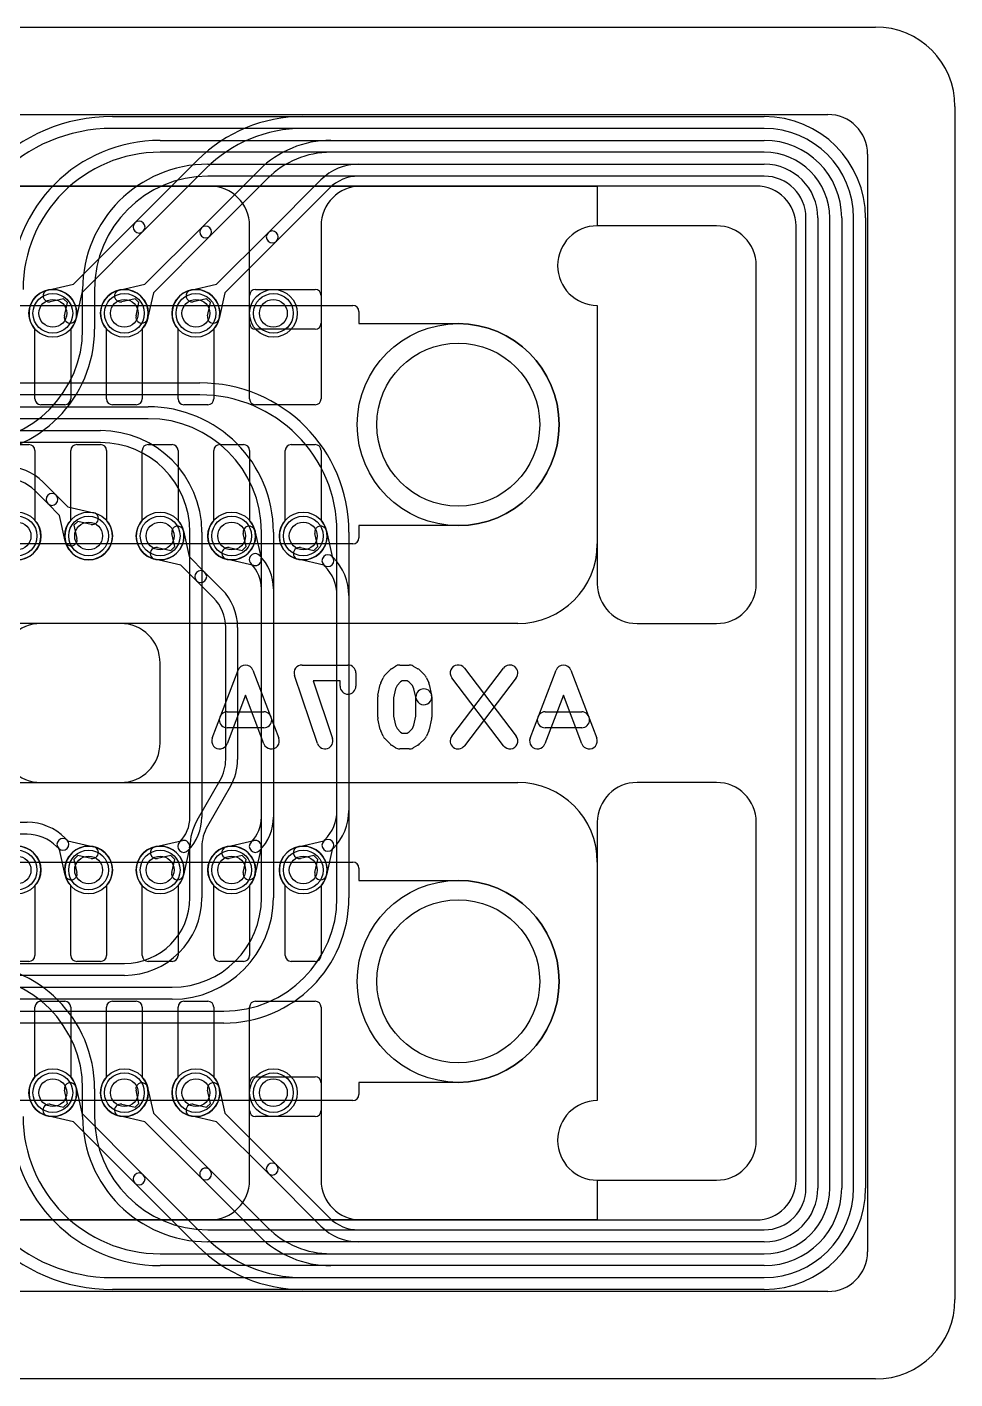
# Model space of a CAD drawing. Extents: x 0 to 29, y 0 to 17.
# Drawn here: x 17.33 to 29, y 0 to 17 of the extents above; entities that cross this region are included whole.
import ezdxf

# ---------------------------------------------------------------- set-up
doc = ezdxf.new("R2010")
doc.units = 0
for name, color, linetype in [('Hole', 1, 'CONTINUOUS'), ('L1', 3, 'CONTINUOUS'), ('L2', 3, 'CONTINUOUS'), ('L3', 3, 'CONTINUOUS'), ('L4', 3, 'CONTINUOUS'), ('Outline', 7, 'CONTINUOUS'), ('PartsArea-A', 111, 'CONTINUOUS'), ('PartsArea-B', 111, 'CONTINUOUS'), ('Resist-A', 2, 'CONTINUOUS'), ('Resist-B', 2, 'CONTINUOUS'), ('Silk-B', 140, 'CONTINUOUS')]:
    doc.layers.add(name, color=color, linetype=linetype)

msp = doc.modelspace()

# ---------------------------------------------------------------- linework, layer by layer
at = {"layer": 'Hole'}
for centre, radius in [((17.65, 13.4), 0.175), ((18.55, 13.4), 0.175), ((19.45, 13.4), 0.175), ((20.425, 13.4), 0.175), ((22.75, 12), 1.025), ((17.2, 10.6), 0.175), ((18.1, 10.6), 0.175), ((19, 10.6), 0.175), ((19.9, 10.6), 0.175), ((20.8, 10.6), 0.175), ((17.2, 6.4), 0.175), ((18.1, 6.4), 0.175), ((19, 6.4), 0.175), ((19.9, 6.4), 0.175), ((20.8, 6.4), 0.175), ((22.75, 5), 1.025), ((17.65, 3.6), 0.175), ((18.55, 3.6), 0.175), ((19.45, 3.6), 0.175), ((20.425, 3.6), 0.175)]:
    msp.add_circle(centre, radius, dxfattribs=at)
at = {"layer": 'L1'}
for p, q in [((1.6, 15.9), (27.4, 15.9)), ((27.9, 15.4), (27.9, 1.6)), ((26.5, 15), (9.375, 15)), ((27, 2.5), (27, 14.5)), ((20.125, 12.325), (20.125, 13.625)), ((20.2, 13.7), (20.95, 13.7)), ((21.025, 13.625), (21.025, 12.325)), ((17.425, 12.325), (17.425, 13.20157)), ((17.875, 13.20157), (17.875, 12.325)), ((18.325, 12.325), (18.325, 13.20157)), ((18.775, 13.20157), (18.775, 12.325)), ((19.225, 12.325), (19.225, 13.20157)), ((19.675, 13.20157), (19.675, 12.325)), ((17.8, 12.25), (17.5, 12.25)), ((18.7, 12.25), (18.4, 12.25)), ((19.6, 12.25), (19.3, 12.25)), ((20.95, 12.25), (20.2, 12.25)), ((17.05, 11.75), (17.35, 11.75)), ((17.95, 11.75), (18.25, 11.75)), ((18.85, 11.75), (19.15, 11.75)), ((19.75, 11.75), (20.05, 11.75)), ((20.65, 11.75), (20.95, 11.75)), ((17.425, 11.675), (17.425, 10.79843)), ((17.875, 10.79843), (17.875, 11.675)), ((18.325, 11.675), (18.325, 10.79843)), ((18.775, 10.79843), (18.775, 11.675)), ((19.225, 11.675), (19.225, 10.79843)), ((19.675, 10.79843), (19.675, 11.675)), ((20.125, 11.675), (20.125, 10.79843)), ((20.575, 10.79843), (20.575, 11.675)), ((21.025, 11.675), (21.025, 10.79843)), ((17.425, 6.20157), (17.425, 5.325)), ((17.875, 5.325), (17.875, 6.20157)), ((18.325, 6.20157), (18.325, 5.325)), ((18.775, 5.325), (18.775, 6.20157)), ((19.225, 6.20157), (19.225, 5.325)), ((19.675, 5.325), (19.675, 6.20157)), ((20.125, 6.20157), (20.125, 5.325)), ((20.575, 5.325), (20.575, 6.20157)), ((21.025, 6.20157), (21.025, 5.325)), ((17.35, 5.25), (17.05, 5.25)), ((18.25, 5.25), (17.95, 5.25)), ((19.15, 5.25), (18.85, 5.25)), ((20.05, 5.25), (19.75, 5.25)), ((20.95, 5.25), (20.65, 5.25)), ((17.425, 3.79843), (17.425, 4.675)), ((17.5, 4.75), (17.8, 4.75)), ((17.875, 4.675), (17.875, 3.79843)), ((18.325, 3.79843), (18.325, 4.675)), ((18.4, 4.75), (18.7, 4.75)), ((18.775, 4.675), (18.775, 3.79843)), ((19.225, 3.79843), (19.225, 4.675)), ((19.3, 4.75), (19.6, 4.75)), ((19.675, 4.675), (19.675, 3.79843)), ((20.125, 3.375), (20.125, 4.675)), ((20.2, 4.75), (20.95, 4.75)), ((21.025, 4.675), (21.025, 3.375)), ((20.19997, 3.8), (20.95003, 3.8)), ((20.125, 2.5), (20.125, 3.72503)), ((21.025, 3.72503), (21.025, 2.5)), ((20.95, 3.3), (20.2, 3.3)), ((2.5, 2), (19.625, 2)), ((21.525, 2), (26.5, 2)), ((27.4, 1.1), (1.6, 1.1))]:
    msp.add_line(p, q, dxfattribs=at)
for centre in [(17.65, 13.4), (18.55, 13.4), (19.45, 13.4), (20.425, 13.4), (17.2, 10.6), (18.1, 10.6), (19, 10.6), (19.9, 10.6), (20.8, 10.6), (17.2, 6.4), (18.1, 6.4), (19, 6.4), (19.9, 6.4), (20.8, 6.4), (17.65, 3.6), (18.55, 3.6), (19.45, 3.6), (20.425, 3.6)]:
    msp.add_circle(centre, 0.3, dxfattribs=at)
for centre, radius, start, end in [((27.4, 15.4), 0.5, 0, 90), ((26.5, 14.5), 0.5, 0, 90), ((17.65, 13.4), 0.3, -41.409429, -138.590571), ((18.55, 13.4), 0.3, -41.409429, -138.590571), ((19.45, 13.4), 0.3, -41.409429, -138.590571), ((20.2, 13.625), 0.075, 90, 180), ((20.95, 13.625), 0.075, 0, 90), ((17.5, 12.325), 0.075, 180, -90), ((17.8, 12.325), 0.075, -90, 0), ((18.4, 12.325), 0.075, 180, -90), ((18.7, 12.325), 0.075, -90, 0), ((19.3, 12.325), 0.075, 180, -90), ((19.6, 12.325), 0.075, -90, 0), ((20.2, 12.325), 0.075, 180, -90), ((20.95, 12.325), 0.075, -90, 0), ((17.35, 11.675), 0.075, 0, 90), ((17.95, 11.675), 0.075, 90, 180), ((18.25, 11.675), 0.075, 0, 90), ((18.85, 11.675), 0.075, 90, 180), ((19.15, 11.675), 0.075, 0, 90), ((19.75, 11.675), 0.075, 90, 180), ((20.05, 11.675), 0.075, 0, 90), ((20.65, 11.675), 0.075, 90, 180), ((20.95, 11.675), 0.075, 0, 90), ((17.2, 10.6), 0.3, 138.590571, 41.409429), ((18.1, 10.6), 0.3, 138.590571, 41.409429), ((19, 10.6), 0.3, 138.590571, 41.409429), ((19.9, 10.6), 0.3, 138.590571, 41.409429), ((20.8, 10.6), 0.3, 138.590571, 41.409429), ((17.2, 6.4), 0.3, -41.409429, -138.590571), ((18.1, 6.4), 0.3, -41.409429, -138.590571), ((19, 6.4), 0.3, -41.409429, -138.590571), ((19.9, 6.4), 0.3, -41.409429, -138.590571), ((20.8, 6.4), 0.3, -41.409429, -138.590571), ((17.35, 5.325), 0.075, -90, 0), ((17.95, 5.325), 0.075, 180, -90), ((18.25, 5.325), 0.075, -90, 0), ((18.85, 5.325), 0.075, 180, -90), ((19.15, 5.325), 0.075, -90, 0), ((19.75, 5.325), 0.075, 180, -90), ((20.05, 5.325), 0.075, -90, 0), ((20.65, 5.325), 0.075, 180, -90), ((20.95, 5.325), 0.075, -90, 0), ((17.5, 4.675), 0.075, 90, 180), ((17.8, 4.675), 0.075, 0, 90), ((18.4, 4.675), 0.075, 90, 180), ((18.7, 4.675), 0.075, 0, 90), ((19.3, 4.675), 0.075, 90, 180), ((19.6, 4.675), 0.075, 0, 90), ((20.2, 4.675), 0.075, 90, 180), ((20.95, 4.675), 0.075, 0, 90), ((17.65, 3.6), 0.3, 138.590571, 41.409429), ((18.55, 3.6), 0.3, 138.590571, 41.409429), ((19.45, 3.6), 0.3, 138.590571, 41.409429), ((20.19997, 3.72503), 0.07497, 90, 180), ((20.95003, 3.72503), 0.07497, 0, 90), ((20.2, 3.375), 0.075, 180, -90), ((20.95, 3.375), 0.075, -90, 0), ((19.625, 2.5), 0.5, -90, 0), ((21.525, 2.5), 0.5, 180, -90), ((26.5, 2.5), 0.5, -90, 0), ((27.4, 1.6), 0.5, -90, 0)]:
    msp.add_arc(centre, radius, start, end, dxfattribs=at)
at = {"layer": 'L2'}
for p, q in [((18.4, 15.875), (26.6, 15.875)), ((26.6, 15.725), (18.4, 15.725)), ((19, 15.575), (26.6, 15.575)), ((26.6, 15.425), (19, 15.425)), ((19.6, 15.275), (26.6, 15.275)), ((26.6, 15.125), (19.6, 15.125)), ((27.125, 2.4), (27.125, 14.6)), ((27.275, 14.6), (27.275, 2.4)), ((27.425, 2.4), (27.425, 14.6)), ((27.575, 14.6), (27.575, 2.4)), ((27.725, 2.4), (27.725, 14.6)), ((27.875, 14.6), (27.875, 2.4)), ((18.025, 13.19996), (18.025, 13.7)), ((18.175, 13.7), (18.175, 13.19996)), ((17.52885, 11.27721), (17.69245, 11.11361)), ((17.58639, 11.00755), (17.42279, 11.17115)), ((17.69245, 11.11361), (17.84064, 10.96542)), ((17.73458, 10.85936), (17.58639, 11.00755)), ((17.84064, 10.96542), (18.16547, 10.89277)), ((17.80723, 10.53453), (17.73458, 10.85936)), ((17.96588, 10.78371), (17.91629, 10.73412)), ((17.91629, 10.73412), (17.95361, 10.56727)), ((18.13273, 10.74639), (17.96588, 10.78371)), ((19.18371, 10.46588), (19.14639, 10.63273)), ((19.29277, 10.66547), (19.36542, 10.34064)), ((20.08371, 10.46588), (20.04639, 10.63273)), ((20.19277, 10.66547), (20.27017, 10.31939)), ((20.98371, 10.46588), (20.94639, 10.63273)), ((21.09277, 10.66547), (21.16543, 10.34057)), ((18.96727, 10.45361), (19.13412, 10.41629)), ((19.13412, 10.41629), (19.18371, 10.46588)), ((19.86727, 10.45361), (20.03412, 10.41629)), ((20.03412, 10.41629), (20.08371, 10.46588)), ((20.76727, 10.45361), (20.93412, 10.41629)), ((20.93412, 10.41629), (20.98371, 10.46588)), ((19.25936, 10.23458), (18.93453, 10.30723)), ((19.45759, 10.03635), (19.25936, 10.23458)), ((19.36542, 10.34064), (19.56365, 10.14241)), ((20.18061, 10.22983), (19.83453, 10.30723)), ((21.05943, 10.23457), (20.73453, 10.30723)), ((21.07123, 10.22271), (21.05759, 10.23635)), ((21.16365, 10.34241), (21.17729, 10.32877)), ((19.67123, 9.82271), (19.45759, 10.03635)), ((19.56365, 10.14241), (19.77729, 9.92877)), ((20.275, 6.04998), (20.275, 9.9336)), ((20.425, 9.9336), (20.425, 6.04998)), ((21.225, 6.04994), (21.225, 9.85147)), ((21.375, 9.85147), (21.375, 6.04994)), ((19.825, 7.7902), (19.825, 9.45147)), ((19.975, 9.45147), (19.975, 7.7902)), ((19.46543, 7.02673), (19.75466, 7.5277)), ((19.88457, 7.4527), (19.59534, 6.95173)), ((19.375, 6.05002), (19.375, 6.68923)), ((19.525, 6.68923), (19.525, 6.05002)), ((11.8713, 5.22502), (18.55, 5.22502)), ((18.55, 5.07502), (11.8713, 5.07502)), ((11.3956, 4.92498), (19.15, 4.92498)), ((19.15, 4.77498), (11.3956, 4.77498)), ((10.91991, 4.62494), (19.8, 4.62494)), ((19.8, 4.47494), (10.91991, 4.47494)), ((17.83371, 3.46588), (17.79639, 3.63273)), ((17.94277, 3.66547), (18.01542, 3.34064)), ((18.73371, 3.46588), (18.69639, 3.63273)), ((18.84277, 3.66547), (18.91542, 3.34064)), ((19.63371, 3.46588), (19.59639, 3.63273)), ((19.74277, 3.66547), (19.81542, 3.34064)), ((17.61727, 3.45361), (17.78412, 3.41629)), ((17.78412, 3.41629), (17.83371, 3.46588)), ((18.51727, 3.45361), (18.68412, 3.41629)), ((18.68412, 3.41629), (18.73371, 3.46588)), ((19.41727, 3.45361), (19.58412, 3.41629)), ((19.58412, 3.41629), (19.63371, 3.46588)), ((17.90935, 3.23458), (17.58453, 3.30723)), ((18.68185, 2.46208), (17.90935, 3.23458)), ((18.01542, 3.34064), (18.78791, 2.56814)), ((18.80935, 3.23458), (18.48453, 3.30723)), ((19.51972, 2.52421), (18.80935, 3.23458)), ((18.91542, 3.34064), (19.62578, 2.63027)), ((19.70936, 3.23458), (19.38453, 3.30723)), ((20.35759, 2.58635), (19.70936, 3.23458)), ((19.81542, 3.34064), (20.46365, 2.69241)), ((18.78791, 2.56814), (19.57583, 1.78024)), ((19.62578, 2.63027), (20.35156, 1.9045)), ((21.02123, 1.92271), (20.35759, 2.58635)), ((20.46365, 2.69241), (21.12729, 2.02877)), ((19.46976, 1.67417), (18.68185, 2.46208)), ((20.24549, 1.79843), (19.51972, 2.52421)), ((21.49853, 1.875), (26.6, 1.875)), ((26.6, 1.725), (21.49853, 1.725)), ((21.14705, 1.575), (26.6, 1.575)), ((26.6, 1.425), (21.14705, 1.425)), ((20.79558, 1.275), (26.6, 1.275)), ((26.6, 1.125), (20.79558, 1.125))]:
    msp.add_line(p, q, dxfattribs=at)
for centre in [(17.2, 10.6), (18.1, 10.6), (19, 10.6), (19.9, 10.6), (20.8, 10.6), (17.65, 3.6), (18.55, 3.6), (19.45, 3.6)]:
    msp.add_circle(centre, 0.3, dxfattribs=at)
for centre, radius, start, end in [((18.4, 13.7), 2.175, 90, 180), ((26.6, 14.6), 1.275, 0, 90), ((18.4, 13.7), 2.025, 90, 180), ((26.6, 14.6), 1.125, 0, 90), ((19, 13.7), 1.875, 90, 180), ((26.6, 14.6), 0.975, 0, 90), ((19, 13.7), 1.725, 90, 180), ((26.6, 14.6), 0.825, 0, 90), ((19.6, 13.7), 1.575, 90, 180), ((26.6, 14.6), 0.675, 0, 90), ((19.6, 13.7), 1.425, 90, 180), ((26.6, 14.6), 0.525, 0, 90), ((16.6, 13.19996), 1.425, -90, 0), ((16.6, 13.19996), 1.575, -90, 0), ((17.05155, 10.79992), 0.675, 44.9994, 90), ((17.05155, 10.79992), 0.525, 44.999228, 90), ((17.63942, 11.06058), 0.075, 45, -135), ((17.63942, 11.06058), 0.075, -135, 45), ((18.1491, 10.81958), 0.075, -102.607528, 77.393385), ((19.21958, 10.6491), 0.075, 12.607528, -167.393385), ((20.11958, 10.6491), 0.075, 12.607528, -167.393385), ((21.01958, 10.6491), 0.075, 12.607528, -167.393385), ((17.88042, 10.5509), 0.075, -167.392472, 12.606615), ((18.9509, 10.38042), 0.075, 77.392472, -102.606615), ((19.8509, 10.38042), 0.075, 77.392472, -102.606615), ((20.19698, 10.30302), 0.075, 45, -134.999225), ((20.7509, 10.38042), 0.075, 77.392472, -102.606615), ((19.82757, 9.9336), 0.44743, 0, 45.000905), ((20.19698, 10.30302), 0.075, -102.607528, 12.607528), ((19.82757, 9.9336), 0.59743, 0, 45.000678), ((21.11062, 10.28938), 0.075, 45, -135), ((21.11062, 10.28938), 0.075, -133.044055, 43.044055), ((20.7, 9.85147), 0.525, 0, 45.000772), ((20.7, 9.85147), 0.675, 0, 45.0006), ((19.51062, 10.08938), 0.075, 45, -135), ((19.51062, 10.08938), 0.075, -135, 45), ((19.3, 9.45147), 0.675, 0, 45.0006), ((19.3, 9.45147), 0.525, 0, 45.000772), ((19.3, 7.7902), 0.525, -29.999773, 0), ((19.3, 7.7902), 0.675, -29.999879, 0), ((20.05, 6.68923), 0.675, 150.000121, 180), ((20.05, 6.68923), 0.525, 149.999818, 180), ((18.55, 6.05002), 0.825, -90, 0), ((18.55, 6.05002), 0.975, -90, 0), ((19.15, 6.04998), 1.125, -90, 0), ((19.15, 6.04998), 1.275, -90, 0), ((19.8, 6.04994), 1.425, -90, 0), ((19.8, 6.04994), 1.575, -90, 0), ((17.86958, 3.6491), 0.075, 12.607528, -167.393385), ((18.76958, 3.6491), 0.075, 12.607528, -167.393385), ((19.66958, 3.6491), 0.075, 12.607528, -167.393385), ((17.6009, 3.38042), 0.075, 77.392472, -102.606615), ((18.5009, 3.38042), 0.075, 77.392472, -102.606615), ((19.4009, 3.38042), 0.075, 77.392472, -102.606615), ((18.73488, 2.51511), 0.075, 45, -135), ((18.73488, 2.51511), 0.075, -135, 44.999736), ((19.57275, 2.57724), 0.075, 45, -134.999605), ((19.57275, 2.57724), 0.075, -135, 44.99972), ((20.41062, 2.63938), 0.075, 45, -135), ((20.41062, 2.63938), 0.075, -135, 45), ((26.6, 2.4), 0.675, -90, 0), ((26.6, 2.4), 0.525, -90, 0), ((26.6, 2.4), 0.825, -90, 0), ((26.6, 2.4), 0.975, -90, 0), ((26.6, 2.4), 1.275, -90, 0), ((26.6, 2.4), 1.125, -90, 0), ((21.14705, 2.7), 1.125, -134.999662, -90), ((21.49853, 2.4), 0.675, -135.0006, -90), ((21.49853, 2.4), 0.525, -135.000772, -90), ((20.79558, 3), 1.725, -134.999765, -90), ((21.14705, 2.7), 1.275, -134.999682, -90), ((20.79558, 3), 1.875, -134.999784, -90)]:
    msp.add_arc(centre, radius, start, end, dxfattribs=at)
at = {"layer": 'L3'}
for p, q in [((20.79558, 15.875), (26.6, 15.875)), ((26.6, 15.725), (20.79558, 15.725)), ((21.14706, 15.575), (26.6, 15.575)), ((18.68185, 14.53791), (19.46975, 15.32583)), ((26.6, 15.425), (21.14706, 15.425)), ((19.57582, 15.21976), (18.78791, 14.43185)), ((19.51972, 14.47578), (20.2455, 15.20156)), ((21.49853, 15.275), (26.6, 15.275)), ((20.35156, 15.0955), (19.62578, 14.36972)), ((20.35759, 14.41365), (21.02122, 15.0773)), ((21.12729, 14.97123), (20.46365, 14.30759)), ((26.6, 15.125), (21.49853, 15.125)), ((17.90936, 13.76542), (18.68185, 14.53791)), ((18.80936, 13.76542), (19.51972, 14.47578)), ((27.125, 2.4), (27.125, 14.6)), ((27.275, 14.6), (27.275, 2.4)), ((27.425, 2.4), (27.425, 14.6)), ((27.575, 14.6), (27.575, 2.4)), ((27.725, 2.4), (27.725, 14.6)), ((27.875, 14.6), (27.875, 2.4)), ((18.78791, 14.43185), (18.01542, 13.65936)), ((19.62578, 14.36972), (18.91542, 13.65936)), ((19.70936, 13.76542), (20.35759, 14.41365)), ((20.46365, 14.30759), (19.81542, 13.65936)), ((17.58453, 13.69277), (17.90936, 13.76542)), ((18.01542, 13.65936), (17.94277, 13.33453)), ((18.48453, 13.69277), (18.80936, 13.76542)), ((18.91542, 13.65936), (18.84277, 13.33453)), ((19.38453, 13.69277), (19.70936, 13.76542)), ((19.81542, 13.65936), (19.74277, 13.33453)), ((17.78412, 13.58371), (17.61727, 13.54639)), ((17.83371, 13.53412), (17.78412, 13.58371)), ((17.79639, 13.36727), (17.83371, 13.53412)), ((18.68412, 13.58371), (18.51727, 13.54639)), ((18.73371, 13.53412), (18.68412, 13.58371)), ((18.69639, 13.36727), (18.73371, 13.53412)), ((19.58412, 13.58371), (19.41727, 13.54639)), ((19.63371, 13.53412), (19.58412, 13.58371)), ((19.59639, 13.36727), (19.63371, 13.53412)), ((10.79564, 12.52506), (19.5, 12.52506)), ((19.5, 12.37506), (10.79564, 12.37506)), ((11.27134, 12.22502), (18.85, 12.22502)), ((18.85, 12.07502), (11.27134, 12.07502)), ((11.74704, 11.92498), (18.25, 11.92498)), ((18.25, 11.77498), (11.74704, 11.77498)), ((19.375, 7.0664), (19.375, 10.64998)), ((19.525, 10.64998), (19.525, 7.0664)), ((20.275, 7.0664), (20.275, 10.65002)), ((20.425, 10.65002), (20.425, 7.0664)), ((21.225, 7.14853), (21.225, 10.65006)), ((21.375, 10.65006), (21.375, 7.14853)), ((17.2, 7), (17.32647, 7)), ((17.32647, 6.85), (17.2, 6.85)), ((17.80377, 6.80229), (17.82991, 6.77615)), ((17.72385, 6.67009), (17.69771, 6.69623)), ((17.73458, 6.65936), (17.72385, 6.67009)), ((17.80723, 6.33453), (17.73458, 6.65936)), ((17.82991, 6.77615), (17.84064, 6.76542)), ((17.84064, 6.76542), (18.16547, 6.69277)), ((18.93453, 6.69277), (19.28061, 6.77017)), ((19.37017, 6.68061), (19.29277, 6.33453)), ((19.83453, 6.69277), (20.18061, 6.77017)), ((20.27017, 6.68061), (20.19277, 6.33453)), ((20.73453, 6.69277), (21.05943, 6.76543)), ((21.05759, 6.76365), (21.07123, 6.77729)), ((21.16543, 6.65943), (21.09277, 6.33453)), ((21.17729, 6.67123), (21.16365, 6.65759)), ((17.96588, 6.58371), (17.91629, 6.53412)), ((17.91629, 6.53412), (17.95361, 6.36727)), ((18.13273, 6.54639), (17.96588, 6.58371)), ((19.13412, 6.58371), (18.96727, 6.54639)), ((19.18371, 6.53412), (19.13412, 6.58371)), ((19.14639, 6.36727), (19.18371, 6.53412)), ((20.03412, 6.58371), (19.86727, 6.54639)), ((20.08371, 6.53412), (20.03412, 6.58371)), ((20.04639, 6.36727), (20.08371, 6.53412)), ((20.93412, 6.58371), (20.76727, 6.54639)), ((20.98371, 6.53412), (20.93412, 6.58371)), ((20.94639, 6.36727), (20.98371, 6.53412)), ((18.025, 3.3), (18.025, 3.65002)), ((18.175, 3.65002), (18.175, 3.3)), ((19.6, 1.875), (26.6, 1.875)), ((26.6, 1.725), (19.6, 1.725)), ((19, 1.575), (26.6, 1.575)), ((26.6, 1.425), (19, 1.425)), ((18.4, 1.275), (26.6, 1.275)), ((26.6, 1.125), (18.4, 1.125))]:
    msp.add_line(p, q, dxfattribs=at)
for centre in [(17.65, 13.4), (18.55, 13.4), (19.45, 13.4), (17.2, 6.4), (18.1, 6.4), (19, 6.4), (19.9, 6.4), (20.8, 6.4)]:
    msp.add_circle(centre, 0.3, dxfattribs=at)
for centre, radius, start, end in [((20.79558, 14), 1.875, 90, 135), ((26.6, 14.6), 1.275, 0, 90), ((20.79558, 14), 1.725, 90, 135), ((26.6, 14.6), 1.125, 0, 90), ((21.14706, 14.3), 1.275, 90, 135), ((26.6, 14.6), 0.975, 0, 90), ((21.14706, 14.3), 1.125, 90, 135), ((26.6, 14.6), 0.825, 0, 90), ((21.49852, 14.6), 0.675, 89.999151, 135), ((26.6, 14.6), 0.675, 0, 90), ((21.49852, 14.6), 0.525, 89.998909, 135), ((26.6, 14.6), 0.525, 0, 90), ((18.73488, 14.48488), 0.075, 135, -45), ((18.73488, 14.48488), 0.075, -45, 135), ((19.57275, 14.42275), 0.075, 135, -45), ((19.57275, 14.42275), 0.075, -45, 135), ((20.41062, 14.36062), 0.075, 135, -45), ((20.41062, 14.36062), 0.075, -45, 135), ((17.6009, 13.61958), 0.075, 102.607528, -77.393385), ((18.5009, 13.61958), 0.075, 102.607528, -77.393385), ((19.4009, 13.61958), 0.075, 102.607528, -77.393385), ((17.86958, 13.3509), 0.075, 167.392472, -12.606615), ((18.76958, 13.3509), 0.075, 167.392472, -12.606615), ((19.66958, 13.3509), 0.075, 167.392472, -12.606615), ((19.5, 10.65006), 1.875, 0, 90), ((19.5, 10.65006), 1.725, 0, 90), ((18.85, 10.65002), 1.575, 0, 90), ((18.85, 10.65002), 1.425, 0, 90), ((18.25, 10.64998), 1.275, 0, 90), ((18.25, 10.64998), 1.125, 0, 90), ((20.7, 7.14853), 0.525, -45.000772, 0), ((20.7, 7.14853), 0.675, -45.0006, 0), ((17.32647, 6.325), 0.675, 44.9994, 90), ((18.92757, 7.0664), 0.44743, -45.000905, 0), ((18.92757, 7.0664), 0.59743, -45.000678, 0), ((19.82757, 7.06639), 0.44743, -45, 0.001281), ((19.82757, 7.06639), 0.59743, -45, 0.000959), ((17.32647, 6.325), 0.525, 44.999228, 90), ((17.77688, 6.72312), 0.075, 45, -135), ((17.77688, 6.72312), 0.075, -135, 45), ((18.1491, 6.61958), 0.075, -102.607528, 77.393385), ((18.9509, 6.61958), 0.075, 102.607528, -77.393385), ((19.29698, 6.69698), 0.075, 135, -45.000775), ((19.29698, 6.69698), 0.075, -12.607528, 102.607528), ((19.8509, 6.61958), 0.075, 102.607528, -77.393385), ((20.19699, 6.69697), 0.075, 135, -45), ((20.19698, 6.69698), 0.075, -12.607528, 102.607528), ((20.7509, 6.61958), 0.075, 102.607528, -77.393385), ((21.11062, 6.71062), 0.075, 135, -45), ((21.11062, 6.71062), 0.075, -43.044055, 133.044055), ((17.88042, 6.3509), 0.075, -167.392472, 12.606615), ((19.21958, 6.3509), 0.075, 167.392472, -12.606615), ((20.11958, 6.3509), 0.075, 167.392472, -12.606615), ((21.01958, 6.3509), 0.075, 167.392472, -12.606615), ((16.6, 3.65002), 1.575, 0, 90), ((16.6, 3.65002), 1.425, 0, 90), ((18.4, 3.3), 2.175, 180, -90), ((18.4, 3.3), 2.025, 180, -90), ((19, 3.3), 1.875, 180, -90), ((19, 3.3), 1.725, 180, -90), ((19.6, 3.3), 1.575, 180, -90), ((19.6, 3.3), 1.425, 180, -90), ((26.6, 2.4), 0.825, -90, 0), ((26.6, 2.4), 0.975, -90, 0), ((26.6, 2.4), 0.675, -90, 0), ((26.6, 2.4), 0.525, -90, 0), ((26.6, 2.4), 1.125, -90, 0), ((26.6, 2.4), 1.275, -90, 0)]:
    msp.add_arc(centre, radius, start, end, dxfattribs=at)
at = {"layer": 'L4'}
for p, q in [((1.6, 15.9), (27.4, 15.9)), ((27.9, 15.4), (27.9, 1.6)), ((19.625, 15), (2.5, 15)), ((26.5, 15), (21.525, 15)), ((20.125, 13.27497), (20.125, 14.5)), ((21.025, 14.5), (21.025, 13.27497)), ((27, 2.5), (27, 14.5)), ((20.125, 12.325), (20.125, 13.625)), ((20.2, 13.7), (20.95, 13.7)), ((21.025, 13.625), (21.025, 12.325)), ((17.425, 12.325), (17.425, 13.20157)), ((17.875, 13.20157), (17.875, 12.325)), ((18.325, 12.325), (18.325, 13.20157)), ((18.775, 13.20157), (18.775, 12.325)), ((19.225, 12.325), (19.225, 13.20157)), ((19.675, 13.20157), (19.675, 12.325)), ((20.95003, 13.2), (20.19997, 13.2)), ((17.8, 12.25), (17.5, 12.25)), ((18.7, 12.25), (18.4, 12.25)), ((19.6, 12.25), (19.3, 12.25)), ((20.95, 12.25), (20.2, 12.25)), ((17.05, 11.75), (17.35, 11.75)), ((17.95, 11.75), (18.25, 11.75)), ((18.85, 11.75), (19.15, 11.75)), ((19.75, 11.75), (20.05, 11.75)), ((20.65, 11.75), (20.95, 11.75)), ((17.425, 11.675), (17.425, 10.79843)), ((17.875, 10.79843), (17.875, 11.675)), ((18.325, 11.675), (18.325, 10.79843)), ((18.775, 10.79843), (18.775, 11.675)), ((19.225, 11.675), (19.225, 10.79843)), ((19.675, 10.79843), (19.675, 11.675)), ((20.125, 11.675), (20.125, 10.79843)), ((20.575, 10.79843), (20.575, 11.675)), ((21.025, 11.675), (21.025, 10.79843)), ((17.425, 6.20157), (17.425, 5.325)), ((17.875, 5.325), (17.875, 6.20157)), ((18.325, 6.20157), (18.325, 5.325)), ((18.775, 5.325), (18.775, 6.20157)), ((19.225, 6.20157), (19.225, 5.325)), ((19.675, 5.325), (19.675, 6.20157)), ((20.125, 6.20157), (20.125, 5.325)), ((20.575, 5.325), (20.575, 6.20157)), ((21.025, 6.20157), (21.025, 5.325)), ((17.35, 5.25), (17.05, 5.25)), ((18.25, 5.25), (17.95, 5.25)), ((19.15, 5.25), (18.85, 5.25)), ((20.05, 5.25), (19.75, 5.25)), ((20.95, 5.25), (20.65, 5.25)), ((17.425, 3.79843), (17.425, 4.675)), ((17.5, 4.75), (17.8, 4.75)), ((17.875, 4.675), (17.875, 3.79843)), ((18.325, 3.79843), (18.325, 4.675)), ((18.4, 4.75), (18.7, 4.75)), ((18.775, 4.675), (18.775, 3.79843)), ((19.225, 3.79843), (19.225, 4.675)), ((19.3, 4.75), (19.6, 4.75)), ((19.675, 4.675), (19.675, 3.79843)), ((20.125, 3.375), (20.125, 4.675)), ((20.2, 4.75), (20.95, 4.75)), ((21.025, 4.675), (21.025, 3.375)), ((20.95, 3.3), (20.2, 3.3)), ((9.375, 2), (26.5, 2)), ((27.4, 1.1), (1.6, 1.1))]:
    msp.add_line(p, q, dxfattribs=at)
for centre in [(17.65, 13.4), (18.55, 13.4), (19.45, 13.4), (20.425, 13.4), (17.2, 10.6), (18.1, 10.6), (19, 10.6), (19.9, 10.6), (20.8, 10.6), (17.2, 6.4), (18.1, 6.4), (19, 6.4), (19.9, 6.4), (20.8, 6.4), (17.65, 3.6), (18.55, 3.6), (19.45, 3.6), (20.425, 3.6)]:
    msp.add_circle(centre, 0.3, dxfattribs=at)
for centre, radius, start, end in [((27.4, 15.4), 0.5, 0, 90), ((19.625, 14.5), 0.5, 0, 90), ((21.525, 14.5), 0.5, 90, 180), ((26.5, 14.5), 0.5, 0, 90), ((17.65, 13.4), 0.3, -41.409429, -138.590571), ((18.55, 13.4), 0.3, -41.409429, -138.590571), ((19.45, 13.4), 0.3, -41.409429, -138.590571), ((20.2, 13.625), 0.075, 90, 180), ((20.95, 13.625), 0.075, 0, 90), ((20.19997, 13.27497), 0.07497, 180, -90), ((20.95003, 13.27497), 0.07497, -90, 0), ((17.5, 12.325), 0.075, 180, -90), ((17.8, 12.325), 0.075, -90, 0), ((18.4, 12.325), 0.075, 180, -90), ((18.7, 12.325), 0.075, -90, 0), ((19.3, 12.325), 0.075, 180, -90), ((19.6, 12.325), 0.075, -90, 0), ((20.2, 12.325), 0.075, 180, -90), ((20.95, 12.325), 0.075, -90, 0), ((17.35, 11.675), 0.075, 0, 90), ((17.95, 11.675), 0.075, 90, 180), ((18.25, 11.675), 0.075, 0, 90), ((18.85, 11.675), 0.075, 90, 180), ((19.15, 11.675), 0.075, 0, 90), ((19.75, 11.675), 0.075, 90, 180), ((20.05, 11.675), 0.075, 0, 90), ((20.65, 11.675), 0.075, 90, 180), ((20.95, 11.675), 0.075, 0, 90), ((17.2, 10.6), 0.3, 138.590571, 41.409429), ((18.1, 10.6), 0.3, 138.590571, 41.409429), ((19, 10.6), 0.3, 138.590571, 41.409429), ((19.9, 10.6), 0.3, 138.590571, 41.409429), ((20.8, 10.6), 0.3, 138.590571, 41.409429), ((17.2, 6.4), 0.3, -41.409429, -138.590571), ((18.1, 6.4), 0.3, -41.409429, -138.590571), ((19, 6.4), 0.3, -41.409429, -138.590571), ((19.9, 6.4), 0.3, -41.409429, -138.590571), ((20.8, 6.4), 0.3, -41.409429, -138.590571), ((17.35, 5.325), 0.075, -90, 0), ((17.95, 5.325), 0.075, 180, -90), ((18.25, 5.325), 0.075, -90, 0), ((18.85, 5.325), 0.075, 180, -90), ((19.15, 5.325), 0.075, -90, 0), ((19.75, 5.325), 0.075, 180, -90), ((20.05, 5.325), 0.075, -90, 0), ((20.65, 5.325), 0.075, 180, -90), ((20.95, 5.325), 0.075, -90, 0), ((17.5, 4.675), 0.075, 90, 180), ((17.8, 4.675), 0.075, 0, 90), ((18.4, 4.675), 0.075, 90, 180), ((18.7, 4.675), 0.075, 0, 90), ((19.3, 4.675), 0.075, 90, 180), ((19.6, 4.675), 0.075, 0, 90), ((20.2, 4.675), 0.075, 90, 180), ((20.95, 4.675), 0.075, 0, 90), ((17.65, 3.6), 0.3, 138.590571, 41.409429), ((18.55, 3.6), 0.3, 138.590571, 41.409429), ((19.45, 3.6), 0.3, 138.590571, 41.409429), ((20.2, 3.375), 0.075, 180, -90), ((20.95, 3.375), 0.075, -90, 0), ((26.5, 2.5), 0.5, -90, 0), ((27.4, 1.6), 0.5, -90, 0)]:
    msp.add_arc(centre, radius, start, end, dxfattribs=at)
at = {"layer": 'Outline'}
for p, q in [((1, 17), (28, 17)), ((29, 16), (29, 1)), ((26, 14.5), (24.5, 14.5)), ((26.5, 10), (26.5, 14)), ((24.5, 13.5), (24.5, 10)), ((18.5, 9.5), (17.5, 9.5)), ((25, 9.5), (26, 9.5)), ((19, 8), (19, 9)), ((17.5, 7.5), (18.5, 7.5)), ((26, 7.5), (25, 7.5)), ((24.5, 7), (24.5, 3.5)), ((26.5, 3), (26.5, 7)), ((24.5, 2.5), (26, 2.5)), ((28, 0), (1, 0))]:
    msp.add_line(p, q, dxfattribs=at)
for centre, radius, start, end in [((28, 16), 1, 0, 90), ((24.5, 14), 0.5, 90, -90), ((26, 14), 0.5, 0, 90), ((25, 10), 0.5, 180, -90), ((26, 10), 0.5, -90, 0), ((17.5, 9), 0.5, 90, 180), ((18.5, 9), 0.5, 0, 90), ((17.5, 8), 0.5, 180, -90), ((18.5, 8), 0.5, -90, 0), ((25, 7), 0.5, 90, 180), ((26, 7), 0.5, 0, 90), ((24.5, 3), 0.5, 90, -90), ((26, 3), 0.5, -90, 0), ((28, 1), 1, -90, 0)]:
    msp.add_arc(centre, radius, start, end, dxfattribs=at)
at = {"layer": 'PartsArea-A'}
for p, q in [((4.5, 15), (24.5, 15)), ((24.5, 15), (24.5, 14.5)), ((24.5, 13.5), (24.5, 10.5)), ((23.5, 9.5), (5.5, 9.5)), ((5.5, 7.5), (23.5, 7.5)), ((24.5, 6.5), (24.5, 3.5)), ((24.5, 2.5), (24.5, 2)), ((24.5, 2), (4.5, 2))]:
    msp.add_line(p, q, dxfattribs=at)
for centre, radius, start, end in [((24.5, 14), 0.5, 90, -90), ((23.5, 10.5), 1, -90, 0), ((23.5, 6.5), 1, 0, 90), ((24.5, 3), 0.5, 90, -90)]:
    msp.add_arc(centre, radius, start, end, dxfattribs=at)
at = {"layer": 'PartsArea-B'}
for p, q in [((4.5, 15), (24.5, 15)), ((24.5, 15), (24.5, 14.5)), ((24.5, 13.5), (24.5, 10.5)), ((23.5, 9.5), (5.5, 9.5)), ((5.5, 7.5), (23.5, 7.5)), ((24.5, 6.5), (24.5, 3.5)), ((24.5, 2.5), (24.5, 2)), ((24.5, 2), (4.5, 2))]:
    msp.add_line(p, q, dxfattribs=at)
for centre, radius, start, end in [((24.5, 14), 0.5, 90, -90), ((23.5, 10.5), 1, -90, 0), ((23.5, 6.5), 1, 0, 90), ((24.5, 3), 0.5, 90, -90)]:
    msp.add_arc(centre, radius, start, end, dxfattribs=at)
at = {"layer": 'Resist-A'}
for p, q in [((7.575, 13.5), (21.425, 13.5)), ((21.5, 13.425), (21.5, 13.27)), ((21.5, 13.27), (22.75, 13.27)), ((22.75, 10.73), (21.5, 10.73)), ((21.5, 10.73), (21.5, 10.575)), ((21.425, 10.5), (7.575, 10.5)), ((7.575, 6.5), (21.425, 6.5)), ((21.5, 6.425), (21.5, 6.27)), ((21.5, 6.27), (22.75, 6.27)), ((22.75, 3.73), (21.5, 3.73)), ((21.5, 3.73), (21.5, 3.575)), ((21.425, 3.5), (7.575, 3.5))]:
    msp.add_line(p, q, dxfattribs=at)
for centre, radius in [((17.65, 13.4), 0.25), ((18.55, 13.4), 0.25), ((19.45, 13.4), 0.25), ((20.425, 13.4), 0.25), ((22.75, 12), 1.27), ((17.2, 10.6), 0.25), ((18.1, 10.6), 0.25), ((19, 10.6), 0.25), ((19.9, 10.6), 0.25), ((20.8, 10.6), 0.25), ((17.2, 6.4), 0.25), ((18.1, 6.4), 0.25), ((19, 6.4), 0.25), ((19.9, 6.4), 0.25), ((20.8, 6.4), 0.25), ((22.75, 5), 1.27), ((17.65, 3.6), 0.25), ((18.55, 3.6), 0.25), ((19.45, 3.6), 0.25), ((20.425, 3.6), 0.25)]:
    msp.add_circle(centre, radius, dxfattribs=at)
for centre, radius, start, end in [((21.425, 13.425), 0.075, 0, 90), ((22.75, 12), 1.27, -90, 90), ((21.425, 10.575), 0.075, -90, 0), ((21.425, 6.425), 0.075, 0, 90), ((22.75, 5), 1.27, -90, 90), ((21.425, 3.575), 0.075, -90, 0)]:
    msp.add_arc(centre, radius, start, end, dxfattribs=at)
at = {"layer": 'Resist-B'}
for p, q in [((7.575, 13.5), (21.425, 13.5)), ((21.5, 13.425), (21.5, 13.27)), ((21.5, 13.27), (22.75, 13.27)), ((22.75, 10.73), (21.5, 10.73)), ((21.5, 10.73), (21.5, 10.575)), ((21.425, 10.5), (7.575, 10.5)), ((7.575, 6.5), (21.425, 6.5)), ((21.5, 6.425), (21.5, 6.27)), ((21.5, 6.27), (22.75, 6.27)), ((22.75, 3.73), (21.5, 3.73)), ((21.5, 3.73), (21.5, 3.575)), ((21.425, 3.5), (7.575, 3.5))]:
    msp.add_line(p, q, dxfattribs=at)
for centre, radius in [((17.65, 13.4), 0.25), ((18.55, 13.4), 0.25), ((19.45, 13.4), 0.25), ((20.425, 13.4), 0.25), ((22.75, 12), 1.27), ((17.2, 10.6), 0.25), ((18.1, 10.6), 0.25), ((19, 10.6), 0.25), ((19.9, 10.6), 0.25), ((20.8, 10.6), 0.25), ((17.2, 6.4), 0.25), ((18.1, 6.4), 0.25), ((19, 6.4), 0.25), ((19.9, 6.4), 0.25), ((20.8, 6.4), 0.25), ((22.75, 5), 1.27), ((17.65, 3.6), 0.25), ((18.55, 3.6), 0.25), ((19.45, 3.6), 0.25), ((20.425, 3.6), 0.25)]:
    msp.add_circle(centre, radius, dxfattribs=at)
for centre, radius, start, end in [((21.425, 13.425), 0.075, 0, 90), ((22.75, 12), 1.27, -90, 90), ((21.425, 10.575), 0.075, -90, 0), ((21.425, 6.425), 0.075, 0, 90), ((22.75, 5), 1.27, -90, 90), ((21.425, 3.575), 0.075, -90, 0)]:
    msp.add_arc(centre, radius, start, end, dxfattribs=at)
at = {"layer": 'Silk-B'}
for p, q in [((19.6547, 8.05782), (19.98062, 8.91338)), ((20.16752, 8.91338), (20.49345, 8.05782)), ((20.97933, 7.99023), (20.69045, 8.84579)), ((20.78519, 8.97778), (21.36296, 8.97778)), ((21.46296, 8.87778), (21.46296, 8.71111)), ((21.82559, 8.84849), (21.89225, 8.91515)), ((21.90888, 8.92855), (21.96073, 8.96189)), ((22.01481, 8.97778), (22.13333, 8.97778)), ((22.18236, 8.96493), (22.24162, 8.93159)), ((22.2633, 8.91516), (22.32997, 8.8485)), ((22.66861, 8.08282), (23.32046, 8.93838)), ((22.82769, 8.93838), (23.47954, 8.08282)), ((23.6547, 8.05782), (23.98062, 8.91338)), ((24.16752, 8.91338), (24.49345, 8.05782)), ((21.26296, 8.77778), (20.9245, 8.77778)), ((20.9245, 8.77778), (21.16881, 8.05421)), ((21.26296, 8.71111), (21.26296, 8.77778)), ((21.73942, 8.59947), (21.76905, 8.7328)), ((21.77529, 8.75172), (21.80492, 8.81839)), ((21.96212, 8.67964), (21.93704, 8.5668)), ((21.98014, 8.7202), (21.96212, 8.67964)), ((22.02608, 8.76614), (21.98014, 8.7202)), ((22.04419, 8.77778), (22.02608, 8.76614)), ((22.10713, 8.77778), (22.04419, 8.77778)), ((22.13159, 8.76402), (22.10713, 8.77778)), ((22.17542, 8.7202), (22.13159, 8.76402)), ((22.19344, 8.67964), (22.17542, 8.7202)), ((22.2209, 8.55609), (22.19344, 8.67964)), ((22.35064, 8.81839), (22.38027, 8.75172)), ((22.38651, 8.7328), (22.41614, 8.59947)), ((23.32046, 7.96162), (22.66861, 8.81718)), ((23.47954, 8.81718), (22.82769, 7.96162)), ((20.07407, 8.59688), (19.8416, 7.98662)), ((20.30655, 7.98662), (20.07407, 8.59688)), ((21.73704, 8.32222), (21.73704, 8.57778)), ((21.93704, 8.5668), (21.93704, 8.3332)), ((22.21852, 8.3332), (22.21852, 8.57778)), ((22.41852, 8.57778), (22.41852, 8.32222)), ((24.07407, 8.59688), (23.8416, 7.98662)), ((24.30655, 7.98662), (24.07407, 8.59688)), ((19.84444, 8.38889), (20.3037, 8.38889)), ((21.93704, 8.3332), (21.96212, 8.22036)), ((22.19344, 8.22036), (22.21852, 8.3332)), ((23.84444, 8.38889), (24.3037, 8.38889)), ((20.3037, 8.18889), (19.84444, 8.18889)), ((21.76905, 8.1672), (21.73942, 8.30053)), ((21.96212, 8.22036), (21.98014, 8.1798)), ((21.98014, 8.1798), (22.02608, 8.13386)), ((22.13159, 8.13598), (22.17542, 8.1798)), ((22.17542, 8.1798), (22.19344, 8.22036)), ((22.41614, 8.30053), (22.38651, 8.1672)), ((24.3037, 8.18889), (23.84444, 8.18889)), ((21.80492, 8.08161), (21.77529, 8.14828)), ((21.89225, 7.98485), (21.82559, 8.05151)), ((22.02608, 8.13386), (22.04419, 8.12222)), ((22.04419, 8.12222), (22.10713, 8.12222)), ((22.10713, 8.12222), (22.13159, 8.13598)), ((22.32997, 8.0515), (22.2633, 7.98484)), ((22.38027, 8.14828), (22.35064, 8.08161)), ((21.96073, 7.93811), (21.90888, 7.97145)), ((22.13333, 7.92222), (22.01481, 7.92222)), ((22.24162, 7.96841), (22.18236, 7.93507))]:
    msp.add_line(p, q, dxfattribs=at)
for centre, start, end in [((20.07407, 8.87778), 20.854458, 159.145542), ((20.78519, 8.87778), 90, -161.342182), ((21.36296, 8.87778), 0, 90), ((21.8963, 8.77778), 135, 156.038308), ((21.96296, 8.84444), 122.739702, 135), ((22.01481, 8.87778), 90, 122.741369), ((22.13333, 8.87778), 60.638189, 90), ((22.19259, 8.84444), 45.004051, 60.637656), ((22.25926, 8.77778), 23.960744, 45.004297), ((22.74815, 8.87778), 37.30308, -142.696274), ((23.4, 8.87778), -37.30308, 142.696274), ((24.07407, 8.87778), 20.854458, 159.145542), ((21.36296, 8.71111), 180, 0), ((21.86667, 8.71111), 156.039256, 167.470737), ((22.31852, 8.57778), 0, 180), ((22.28889, 8.71111), 12.526943, 23.961692), ((21.83704, 8.57778), 167.473057, 180), ((22.31852, 8.57778), -167.473057, 12.529263), ((19.84444, 8.28889), 90, -90), ((20.3037, 8.28889), -90, 90), ((23.84444, 8.28889), 90, -90), ((24.3037, 8.28889), -90, 90), ((21.83704, 8.32222), 180, -167.470737), ((21.86667, 8.18889), -167.473057, -156.038308), ((22.28889, 8.18889), -23.960744, -12.529263), ((22.31852, 8.32222), -12.526943, 0), ((19.74815, 8.02222), 159.145542, -20.854012), ((20.4, 8.02222), -159.145542, 20.854597), ((21.07407, 8.02222), -161.342182, 18.657264), ((21.8963, 8.12222), -156.039256, -135), ((22.25926, 8.12222), -45.004051, -23.961692), ((22.74815, 8.02222), 142.69692, -37.303726), ((23.4, 8.02222), -142.69692, 37.303726), ((23.74815, 8.02222), 159.145542, -20.854012), ((24.4, 8.02222), -159.145542, 20.854597), ((21.96296, 8.05556), -135, -122.741369), ((22.01481, 8.02222), -122.739702, -90), ((22.13333, 8.02222), -90, -60.637656), ((22.19259, 8.05556), -60.638189, -45.004297)]:
    msp.add_arc(centre, 0.1, start, end, dxfattribs=at)

doc.saveas('drawing.dxf')
